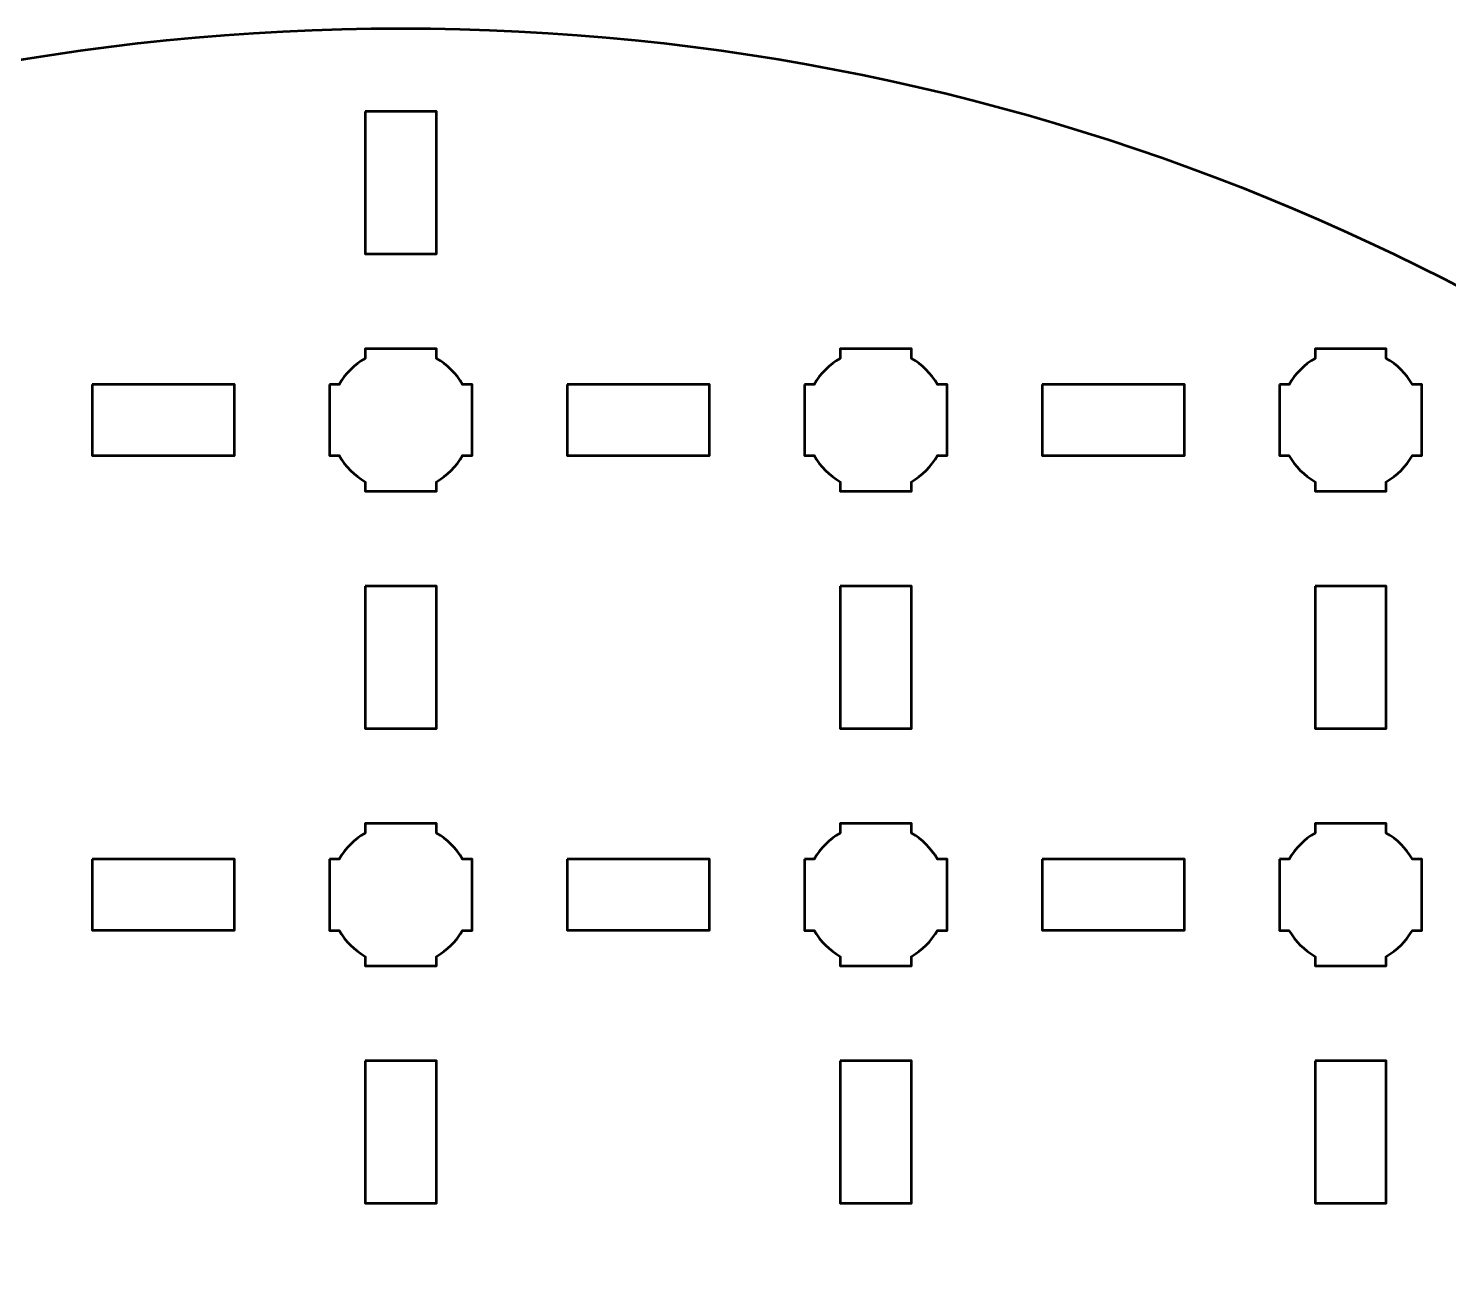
# Model space of a CAD drawing. Header units: centimetres. Extents: x -20.1 to -0.8, y -24.5 to -5.2.
# Drawn here: x -12.07 to -6.09, y -10.44 to -5.2 of the extents above; entities that cross this region are included whole.
import ezdxf

# ---------------------------------------------------------------- set-up
doc = ezdxf.new("R2010")
doc.units = ezdxf.units.CM
doc.header["$MEASUREMENT"] = 0
doc.layers.add('Layer 1', color=7, linetype='Continuous')

msp = doc.modelspace()

# ---------------------------------------------------------------- linework, layer by layer
at = {"layer": 'Layer 1', "lineweight": 53}
msp.add_ellipse((-10.49999, -14.84999), major_axis=(0, 9.65), ratio=1, dxfattribs=at)
for points, knots in [([(-10.64994, -5.54991), (-10.64994, -5.54991), (-10.34993, -5.54991), (-10.34993, -5.54991), (-10.34993, -5.54991), (-10.34993, -5.54991), (-10.34993, -6.14992), (-10.34993, -6.14992), (-10.34993, -6.14992), (-10.34993, -6.14992), (-10.64994, -6.14992), (-10.64994, -6.14992), (-10.64994, -6.14992), (-10.64994, -6.14992), (-10.64994, -5.54991), (-10.64994, -5.54991)], [0, 0, 0, 0, 0.25, 0.25, 0.25, 0.25, 0.5, 0.5, 0.5, 0.5, 0.75, 0.75, 0.75, 0.75, 1, 1, 1, 1]), ([(-10.8, -6.69994), (-10.8, -6.69994), (-10.7598, -6.69994), (-10.7598, -6.69994), (-10.7598, -6.69994), (-10.73347, -6.65442), (-10.69551, -6.61649), (-10.65, -6.59016), (-10.65, -6.59016), (-10.65, -6.59016), (-10.65, -6.54994), (-10.65, -6.54994), (-10.65, -6.54994), (-10.65, -6.54994), (-10.35, -6.54994), (-10.35, -6.54994), (-10.35, -6.54994), (-10.35, -6.54994), (-10.35, -6.59013), (-10.35, -6.59013), (-10.35, -6.59013), (-10.30447, -6.61646), (-10.26648, -6.65441), (-10.24012, -6.69994), (-10.24012, -6.69994), (-10.24012, -6.69994), (-10.2, -6.69994), (-10.2, -6.69994), (-10.2, -6.69994), (-10.2, -6.69994), (-10.2, -6.84536), (-10.2, -6.84536), (-10.2, -6.84536), (-10.2, -6.84536), (-10.19994, -6.85001), (-10.19994, -6.85001), (-10.19994, -6.85001), (-10.19994, -6.85001), (-10.2, -6.85465), (-10.2, -6.85465), (-10.2, -6.85465), (-10.2, -6.85465), (-10.2, -6.99994), (-10.2, -6.99994), (-10.2, -6.99994), (-10.2, -6.99994), (-10.24007, -6.99994), (-10.24007, -6.99994), (-10.24007, -6.99994), (-10.26642, -7.04551), (-10.30442, -7.08352), (-10.35, -7.10988), (-10.35, -7.10988), (-10.35, -7.10988), (-10.35, -7.14994), (-10.35, -7.14994), (-10.35, -7.14994), (-10.35, -7.14994), (-10.49328, -7.14994), (-10.49328, -7.14994), (-10.49328, -7.14994), (-10.49328, -7.14994), (-10.49995, -7.15002), (-10.49995, -7.15002), (-10.49995, -7.15002), (-10.49995, -7.15002), (-10.50663, -7.14994), (-10.50663, -7.14994), (-10.50663, -7.14994), (-10.50663, -7.14994), (-10.65, -7.14994), (-10.65, -7.14994), (-10.65, -7.14994), (-10.65, -7.14994), (-10.65, -7.10984), (-10.65, -7.10984), (-10.65, -7.10984), (-10.69554, -7.08348), (-10.73352, -7.04549), (-10.75985, -6.99994), (-10.75985, -6.99994), (-10.75985, -6.99994), (-10.8, -6.99994), (-10.8, -6.99994), (-10.8, -6.99994), (-10.8, -6.99994), (-10.8, -6.69994), (-10.8, -6.69994)], [0, 0, 0, 0, 0.0454545, 0.0454545, 0.0454545, 0.0454545, 0.0909091, 0.0909091, 0.0909091, 0.0909091, 0.1363636, 0.1363636, 0.1363636, 0.1363636, 0.1818182, 0.1818182, 0.1818182, 0.1818182, 0.2272727, 0.2272727, 0.2272727, 0.2272727, 0.2727273, 0.2727273, 0.2727273, 0.2727273, 0.3181818, 0.3181818, 0.3181818, 0.3181818, 0.3636364, 0.3636364, 0.3636364, 0.3636364, 0.4090909, 0.4090909, 0.4090909, 0.4090909, 0.4545455, 0.4545455, 0.4545455, 0.4545455, 0.5, 0.5, 0.5, 0.5, 0.5454545, 0.5454545, 0.5454545, 0.5454545, 0.5909091, 0.5909091, 0.5909091, 0.5909091, 0.6363636, 0.6363636, 0.6363636, 0.6363636, 0.6818182, 0.6818182, 0.6818182, 0.6818182, 0.7272727, 0.7272727, 0.7272727, 0.7272727, 0.7727273, 0.7727273, 0.7727273, 0.7727273, 0.8181818, 0.8181818, 0.8181818, 0.8181818, 0.8636364, 0.8636364, 0.8636364, 0.8636364, 0.9090909, 0.9090909, 0.9090909, 0.9090909, 0.9545455, 0.9545455, 0.9545455, 0.9545455, 1, 1, 1, 1]), ([(-8.8, -6.69994), (-8.8, -6.69994), (-8.7598, -6.69994), (-8.7598, -6.69994), (-8.7598, -6.69994), (-8.73347, -6.65442), (-8.69551, -6.61649), (-8.65, -6.59016), (-8.65, -6.59016), (-8.65, -6.59016), (-8.65, -6.54994), (-8.65, -6.54994), (-8.65, -6.54994), (-8.65, -6.54994), (-8.35, -6.54994), (-8.35, -6.54994), (-8.35, -6.54994), (-8.35, -6.54994), (-8.35, -6.59013), (-8.35, -6.59013), (-8.35, -6.59013), (-8.30447, -6.61646), (-8.26648, -6.65441), (-8.24012, -6.69994), (-8.24012, -6.69994), (-8.24012, -6.69994), (-8.2, -6.69994), (-8.2, -6.69994), (-8.2, -6.69994), (-8.2, -6.69994), (-8.2, -6.84536), (-8.2, -6.84536), (-8.2, -6.84536), (-8.2, -6.84536), (-8.19994, -6.85001), (-8.19994, -6.85001), (-8.19994, -6.85001), (-8.19994, -6.85001), (-8.2, -6.85465), (-8.2, -6.85465), (-8.2, -6.85465), (-8.2, -6.85465), (-8.2, -6.99994), (-8.2, -6.99994), (-8.2, -6.99994), (-8.2, -6.99994), (-8.24007, -6.99994), (-8.24007, -6.99994), (-8.24007, -6.99994), (-8.26642, -7.04551), (-8.30442, -7.08352), (-8.35, -7.10988), (-8.35, -7.10988), (-8.35, -7.10988), (-8.35, -7.14994), (-8.35, -7.14994), (-8.35, -7.14994), (-8.35, -7.14994), (-8.49328, -7.14994), (-8.49328, -7.14994), (-8.49328, -7.14994), (-8.49328, -7.14994), (-8.49995, -7.15002), (-8.49995, -7.15002), (-8.49995, -7.15002), (-8.49995, -7.15002), (-8.50663, -7.14994), (-8.50663, -7.14994), (-8.50663, -7.14994), (-8.50663, -7.14994), (-8.65, -7.14994), (-8.65, -7.14994), (-8.65, -7.14994), (-8.65, -7.14994), (-8.65, -7.10984), (-8.65, -7.10984), (-8.65, -7.10984), (-8.69554, -7.08348), (-8.73352, -7.04549), (-8.75985, -6.99994), (-8.75985, -6.99994), (-8.75985, -6.99994), (-8.8, -6.99994), (-8.8, -6.99994), (-8.8, -6.99994), (-8.8, -6.99994), (-8.8, -6.69994), (-8.8, -6.69994)], [0, 0, 0, 0, 0.0454545, 0.0454545, 0.0454545, 0.0454545, 0.0909091, 0.0909091, 0.0909091, 0.0909091, 0.1363636, 0.1363636, 0.1363636, 0.1363636, 0.1818182, 0.1818182, 0.1818182, 0.1818182, 0.2272727, 0.2272727, 0.2272727, 0.2272727, 0.2727273, 0.2727273, 0.2727273, 0.2727273, 0.3181818, 0.3181818, 0.3181818, 0.3181818, 0.3636364, 0.3636364, 0.3636364, 0.3636364, 0.4090909, 0.4090909, 0.4090909, 0.4090909, 0.4545455, 0.4545455, 0.4545455, 0.4545455, 0.5, 0.5, 0.5, 0.5, 0.5454545, 0.5454545, 0.5454545, 0.5454545, 0.5909091, 0.5909091, 0.5909091, 0.5909091, 0.6363636, 0.6363636, 0.6363636, 0.6363636, 0.6818182, 0.6818182, 0.6818182, 0.6818182, 0.7272727, 0.7272727, 0.7272727, 0.7272727, 0.7727273, 0.7727273, 0.7727273, 0.7727273, 0.8181818, 0.8181818, 0.8181818, 0.8181818, 0.8636364, 0.8636364, 0.8636364, 0.8636364, 0.9090909, 0.9090909, 0.9090909, 0.9090909, 0.9545455, 0.9545455, 0.9545455, 0.9545455, 1, 1, 1, 1]), ([(-6.8, -6.69994), (-6.8, -6.69994), (-6.7598, -6.69994), (-6.7598, -6.69994), (-6.7598, -6.69994), (-6.73347, -6.65442), (-6.69551, -6.61649), (-6.65, -6.59016), (-6.65, -6.59016), (-6.65, -6.59016), (-6.65, -6.54994), (-6.65, -6.54994), (-6.65, -6.54994), (-6.65, -6.54994), (-6.35, -6.54994), (-6.35, -6.54994), (-6.35, -6.54994), (-6.35, -6.54994), (-6.35, -6.59013), (-6.35, -6.59013), (-6.35, -6.59013), (-6.30447, -6.61646), (-6.26648, -6.65441), (-6.24012, -6.69994), (-6.24012, -6.69994), (-6.24012, -6.69994), (-6.2, -6.69994), (-6.2, -6.69994), (-6.2, -6.69994), (-6.2, -6.69994), (-6.2, -6.84536), (-6.2, -6.84536), (-6.2, -6.84536), (-6.2, -6.84536), (-6.19994, -6.85001), (-6.19994, -6.85001), (-6.19994, -6.85001), (-6.19994, -6.85001), (-6.2, -6.85465), (-6.2, -6.85465), (-6.2, -6.85465), (-6.2, -6.85465), (-6.2, -6.99994), (-6.2, -6.99994), (-6.2, -6.99994), (-6.2, -6.99994), (-6.24007, -6.99994), (-6.24007, -6.99994), (-6.24007, -6.99994), (-6.26642, -7.04551), (-6.30442, -7.08352), (-6.35, -7.10988), (-6.35, -7.10988), (-6.35, -7.10988), (-6.35, -7.14994), (-6.35, -7.14994), (-6.35, -7.14994), (-6.35, -7.14994), (-6.49328, -7.14994), (-6.49328, -7.14994), (-6.49328, -7.14994), (-6.49328, -7.14994), (-6.49995, -7.15002), (-6.49995, -7.15002), (-6.49995, -7.15002), (-6.49995, -7.15002), (-6.50663, -7.14994), (-6.50663, -7.14994), (-6.50663, -7.14994), (-6.50663, -7.14994), (-6.65, -7.14994), (-6.65, -7.14994), (-6.65, -7.14994), (-6.65, -7.14994), (-6.65, -7.10984), (-6.65, -7.10984), (-6.65, -7.10984), (-6.69554, -7.08348), (-6.73352, -7.04549), (-6.75985, -6.99994), (-6.75985, -6.99994), (-6.75985, -6.99994), (-6.8, -6.99994), (-6.8, -6.99994), (-6.8, -6.99994), (-6.8, -6.99994), (-6.8, -6.69994), (-6.8, -6.69994)], [0, 0, 0, 0, 0.0454545, 0.0454545, 0.0454545, 0.0454545, 0.0909091, 0.0909091, 0.0909091, 0.0909091, 0.1363636, 0.1363636, 0.1363636, 0.1363636, 0.1818182, 0.1818182, 0.1818182, 0.1818182, 0.2272727, 0.2272727, 0.2272727, 0.2272727, 0.2727273, 0.2727273, 0.2727273, 0.2727273, 0.3181818, 0.3181818, 0.3181818, 0.3181818, 0.3636364, 0.3636364, 0.3636364, 0.3636364, 0.4090909, 0.4090909, 0.4090909, 0.4090909, 0.4545455, 0.4545455, 0.4545455, 0.4545455, 0.5, 0.5, 0.5, 0.5, 0.5454545, 0.5454545, 0.5454545, 0.5454545, 0.5909091, 0.5909091, 0.5909091, 0.5909091, 0.6363636, 0.6363636, 0.6363636, 0.6363636, 0.6818182, 0.6818182, 0.6818182, 0.6818182, 0.7272727, 0.7272727, 0.7272727, 0.7272727, 0.7727273, 0.7727273, 0.7727273, 0.7727273, 0.8181818, 0.8181818, 0.8181818, 0.8181818, 0.8636364, 0.8636364, 0.8636364, 0.8636364, 0.9090909, 0.9090909, 0.9090909, 0.9090909, 0.9545455, 0.9545455, 0.9545455, 0.9545455, 1, 1, 1, 1]), ([(-11.79992, -6.69986), (-11.79992, -6.69986), (-11.19992, -6.69986), (-11.19992, -6.69986), (-11.19992, -6.69986), (-11.19992, -6.69986), (-11.19992, -6.99986), (-11.19992, -6.99986), (-11.19992, -6.99986), (-11.19992, -6.99986), (-11.79992, -6.99986), (-11.79992, -6.99986), (-11.79992, -6.99986), (-11.79992, -6.99986), (-11.79992, -6.69986), (-11.79992, -6.69986)], [0, 0, 0, 0, 0.25, 0.25, 0.25, 0.25, 0.5, 0.5, 0.5, 0.5, 0.75, 0.75, 0.75, 0.75, 1, 1, 1, 1]), ([(-9.79992, -6.69993), (-9.79992, -6.69993), (-9.19992, -6.69993), (-9.19992, -6.69993), (-9.19992, -6.69993), (-9.19992, -6.69993), (-9.19992, -6.99993), (-9.19992, -6.99993), (-9.19992, -6.99993), (-9.19992, -6.99993), (-9.79992, -6.99993), (-9.79992, -6.99993), (-9.79992, -6.99993), (-9.79992, -6.99993), (-9.79992, -6.69993), (-9.79992, -6.69993)], [0, 0, 0, 0, 0.25, 0.25, 0.25, 0.25, 0.5, 0.5, 0.5, 0.5, 0.75, 0.75, 0.75, 0.75, 1, 1, 1, 1]), ([(-7.79995, -6.69986), (-7.79995, -6.69986), (-7.19995, -6.69986), (-7.19995, -6.69986), (-7.19995, -6.69986), (-7.19995, -6.69986), (-7.19995, -6.99986), (-7.19995, -6.99986), (-7.19995, -6.99986), (-7.19995, -6.99986), (-7.79995, -6.99986), (-7.79995, -6.99986), (-7.79995, -6.99986), (-7.79995, -6.99986), (-7.79995, -6.69986), (-7.79995, -6.69986)], [0, 0, 0, 0, 0.25, 0.25, 0.25, 0.25, 0.5, 0.5, 0.5, 0.5, 0.75, 0.75, 0.75, 0.75, 1, 1, 1, 1]), ([(-10.64994, -7.54998), (-10.64994, -7.54998), (-10.34993, -7.54998), (-10.34993, -7.54998), (-10.34993, -7.54998), (-10.34993, -7.54998), (-10.34993, -8.14998), (-10.34993, -8.14998), (-10.34993, -8.14998), (-10.34993, -8.14998), (-10.64994, -8.14998), (-10.64994, -8.14998), (-10.64994, -8.14998), (-10.64994, -8.14998), (-10.64994, -7.54998), (-10.64994, -7.54998)], [0, 0, 0, 0, 0.25, 0.25, 0.25, 0.25, 0.5, 0.5, 0.5, 0.5, 0.75, 0.75, 0.75, 0.75, 1, 1, 1, 1]), ([(-8.64994, -7.54998), (-8.64994, -7.54998), (-8.34993, -7.54998), (-8.34993, -7.54998), (-8.34993, -7.54998), (-8.34993, -7.54998), (-8.34993, -8.14998), (-8.34993, -8.14998), (-8.34993, -8.14998), (-8.34993, -8.14998), (-8.64994, -8.14998), (-8.64994, -8.14998), (-8.64994, -8.14998), (-8.64994, -8.14998), (-8.64994, -7.54998), (-8.64994, -7.54998)], [0, 0, 0, 0, 0.25, 0.25, 0.25, 0.25, 0.5, 0.5, 0.5, 0.5, 0.75, 0.75, 0.75, 0.75, 1, 1, 1, 1]), ([(-6.64997, -7.54998), (-6.64997, -7.54998), (-6.34997, -7.54998), (-6.34997, -7.54998), (-6.34997, -7.54998), (-6.34997, -7.54998), (-6.34997, -8.14998), (-6.34997, -8.14998), (-6.34997, -8.14998), (-6.34997, -8.14998), (-6.64997, -8.14998), (-6.64997, -8.14998), (-6.64997, -8.14998), (-6.64997, -8.14998), (-6.64997, -7.54998), (-6.64997, -7.54998)], [0, 0, 0, 0, 0.25, 0.25, 0.25, 0.25, 0.5, 0.5, 0.5, 0.5, 0.75, 0.75, 0.75, 0.75, 1, 1, 1, 1]), ([(-10.8, -8.69994), (-10.8, -8.69994), (-10.7598, -8.69994), (-10.7598, -8.69994), (-10.7598, -8.69994), (-10.73347, -8.65442), (-10.69551, -8.61649), (-10.65, -8.59016), (-10.65, -8.59016), (-10.65, -8.59016), (-10.65, -8.54994), (-10.65, -8.54994), (-10.65, -8.54994), (-10.65, -8.54994), (-10.35, -8.54994), (-10.35, -8.54994), (-10.35, -8.54994), (-10.35, -8.54994), (-10.35, -8.59013), (-10.35, -8.59013), (-10.35, -8.59013), (-10.30447, -8.61646), (-10.26648, -8.65441), (-10.24012, -8.69994), (-10.24012, -8.69994), (-10.24012, -8.69994), (-10.2, -8.69994), (-10.2, -8.69994), (-10.2, -8.69994), (-10.2, -8.69994), (-10.2, -8.84536), (-10.2, -8.84536), (-10.2, -8.84536), (-10.2, -8.84536), (-10.19994, -8.85001), (-10.19994, -8.85001), (-10.19994, -8.85001), (-10.19994, -8.85001), (-10.2, -8.85465), (-10.2, -8.85465), (-10.2, -8.85465), (-10.2, -8.85465), (-10.2, -8.99994), (-10.2, -8.99994), (-10.2, -8.99994), (-10.2, -8.99994), (-10.24007, -8.99994), (-10.24007, -8.99994), (-10.24007, -8.99994), (-10.26642, -9.04551), (-10.30442, -9.08352), (-10.35, -9.10988), (-10.35, -9.10988), (-10.35, -9.10988), (-10.35, -9.14994), (-10.35, -9.14994), (-10.35, -9.14994), (-10.35, -9.14994), (-10.49328, -9.14994), (-10.49328, -9.14994), (-10.49328, -9.14994), (-10.49328, -9.14994), (-10.49995, -9.15002), (-10.49995, -9.15002), (-10.49995, -9.15002), (-10.49995, -9.15002), (-10.50663, -9.14994), (-10.50663, -9.14994), (-10.50663, -9.14994), (-10.50663, -9.14994), (-10.65, -9.14994), (-10.65, -9.14994), (-10.65, -9.14994), (-10.65, -9.14994), (-10.65, -9.10984), (-10.65, -9.10984), (-10.65, -9.10984), (-10.69554, -9.08348), (-10.73352, -9.04549), (-10.75985, -8.99994), (-10.75985, -8.99994), (-10.75985, -8.99994), (-10.8, -8.99994), (-10.8, -8.99994), (-10.8, -8.99994), (-10.8, -8.99994), (-10.8, -8.69994), (-10.8, -8.69994)], [0, 0, 0, 0, 0.0454545, 0.0454545, 0.0454545, 0.0454545, 0.0909091, 0.0909091, 0.0909091, 0.0909091, 0.1363636, 0.1363636, 0.1363636, 0.1363636, 0.1818182, 0.1818182, 0.1818182, 0.1818182, 0.2272727, 0.2272727, 0.2272727, 0.2272727, 0.2727273, 0.2727273, 0.2727273, 0.2727273, 0.3181818, 0.3181818, 0.3181818, 0.3181818, 0.3636364, 0.3636364, 0.3636364, 0.3636364, 0.4090909, 0.4090909, 0.4090909, 0.4090909, 0.4545455, 0.4545455, 0.4545455, 0.4545455, 0.5, 0.5, 0.5, 0.5, 0.5454545, 0.5454545, 0.5454545, 0.5454545, 0.5909091, 0.5909091, 0.5909091, 0.5909091, 0.6363636, 0.6363636, 0.6363636, 0.6363636, 0.6818182, 0.6818182, 0.6818182, 0.6818182, 0.7272727, 0.7272727, 0.7272727, 0.7272727, 0.7727273, 0.7727273, 0.7727273, 0.7727273, 0.8181818, 0.8181818, 0.8181818, 0.8181818, 0.8636364, 0.8636364, 0.8636364, 0.8636364, 0.9090909, 0.9090909, 0.9090909, 0.9090909, 0.9545455, 0.9545455, 0.9545455, 0.9545455, 1, 1, 1, 1]), ([(-8.8, -8.69994), (-8.8, -8.69994), (-8.7598, -8.69994), (-8.7598, -8.69994), (-8.7598, -8.69994), (-8.73347, -8.65442), (-8.69551, -8.61649), (-8.65, -8.59016), (-8.65, -8.59016), (-8.65, -8.59016), (-8.65, -8.54994), (-8.65, -8.54994), (-8.65, -8.54994), (-8.65, -8.54994), (-8.35, -8.54994), (-8.35, -8.54994), (-8.35, -8.54994), (-8.35, -8.54994), (-8.35, -8.59013), (-8.35, -8.59013), (-8.35, -8.59013), (-8.30447, -8.61646), (-8.26648, -8.65441), (-8.24012, -8.69994), (-8.24012, -8.69994), (-8.24012, -8.69994), (-8.2, -8.69994), (-8.2, -8.69994), (-8.2, -8.69994), (-8.2, -8.69994), (-8.2, -8.84536), (-8.2, -8.84536), (-8.2, -8.84536), (-8.2, -8.84536), (-8.19994, -8.85001), (-8.19994, -8.85001), (-8.19994, -8.85001), (-8.19994, -8.85001), (-8.2, -8.85465), (-8.2, -8.85465), (-8.2, -8.85465), (-8.2, -8.85465), (-8.2, -8.99994), (-8.2, -8.99994), (-8.2, -8.99994), (-8.2, -8.99994), (-8.24007, -8.99994), (-8.24007, -8.99994), (-8.24007, -8.99994), (-8.26642, -9.04551), (-8.30442, -9.08352), (-8.35, -9.10988), (-8.35, -9.10988), (-8.35, -9.10988), (-8.35, -9.14994), (-8.35, -9.14994), (-8.35, -9.14994), (-8.35, -9.14994), (-8.49328, -9.14994), (-8.49328, -9.14994), (-8.49328, -9.14994), (-8.49328, -9.14994), (-8.49995, -9.15002), (-8.49995, -9.15002), (-8.49995, -9.15002), (-8.49995, -9.15002), (-8.50663, -9.14994), (-8.50663, -9.14994), (-8.50663, -9.14994), (-8.50663, -9.14994), (-8.65, -9.14994), (-8.65, -9.14994), (-8.65, -9.14994), (-8.65, -9.14994), (-8.65, -9.10984), (-8.65, -9.10984), (-8.65, -9.10984), (-8.69554, -9.08348), (-8.73352, -9.04549), (-8.75985, -8.99994), (-8.75985, -8.99994), (-8.75985, -8.99994), (-8.8, -8.99994), (-8.8, -8.99994), (-8.8, -8.99994), (-8.8, -8.99994), (-8.8, -8.69994), (-8.8, -8.69994)], [0, 0, 0, 0, 0.0454545, 0.0454545, 0.0454545, 0.0454545, 0.0909091, 0.0909091, 0.0909091, 0.0909091, 0.1363636, 0.1363636, 0.1363636, 0.1363636, 0.1818182, 0.1818182, 0.1818182, 0.1818182, 0.2272727, 0.2272727, 0.2272727, 0.2272727, 0.2727273, 0.2727273, 0.2727273, 0.2727273, 0.3181818, 0.3181818, 0.3181818, 0.3181818, 0.3636364, 0.3636364, 0.3636364, 0.3636364, 0.4090909, 0.4090909, 0.4090909, 0.4090909, 0.4545455, 0.4545455, 0.4545455, 0.4545455, 0.5, 0.5, 0.5, 0.5, 0.5454545, 0.5454545, 0.5454545, 0.5454545, 0.5909091, 0.5909091, 0.5909091, 0.5909091, 0.6363636, 0.6363636, 0.6363636, 0.6363636, 0.6818182, 0.6818182, 0.6818182, 0.6818182, 0.7272727, 0.7272727, 0.7272727, 0.7272727, 0.7727273, 0.7727273, 0.7727273, 0.7727273, 0.8181818, 0.8181818, 0.8181818, 0.8181818, 0.8636364, 0.8636364, 0.8636364, 0.8636364, 0.9090909, 0.9090909, 0.9090909, 0.9090909, 0.9545455, 0.9545455, 0.9545455, 0.9545455, 1, 1, 1, 1]), ([(-6.8, -8.69994), (-6.8, -8.69994), (-6.7598, -8.69994), (-6.7598, -8.69994), (-6.7598, -8.69994), (-6.73347, -8.65442), (-6.69551, -8.61649), (-6.65, -8.59016), (-6.65, -8.59016), (-6.65, -8.59016), (-6.65, -8.54994), (-6.65, -8.54994), (-6.65, -8.54994), (-6.65, -8.54994), (-6.35, -8.54994), (-6.35, -8.54994), (-6.35, -8.54994), (-6.35, -8.54994), (-6.35, -8.59013), (-6.35, -8.59013), (-6.35, -8.59013), (-6.30447, -8.61646), (-6.26648, -8.65441), (-6.24012, -8.69994), (-6.24012, -8.69994), (-6.24012, -8.69994), (-6.2, -8.69994), (-6.2, -8.69994), (-6.2, -8.69994), (-6.2, -8.69994), (-6.2, -8.84536), (-6.2, -8.84536), (-6.2, -8.84536), (-6.2, -8.84536), (-6.19994, -8.85001), (-6.19994, -8.85001), (-6.19994, -8.85001), (-6.19994, -8.85001), (-6.2, -8.85465), (-6.2, -8.85465), (-6.2, -8.85465), (-6.2, -8.85465), (-6.2, -8.99994), (-6.2, -8.99994), (-6.2, -8.99994), (-6.2, -8.99994), (-6.24007, -8.99994), (-6.24007, -8.99994), (-6.24007, -8.99994), (-6.26642, -9.04551), (-6.30442, -9.08352), (-6.35, -9.10988), (-6.35, -9.10988), (-6.35, -9.10988), (-6.35, -9.14994), (-6.35, -9.14994), (-6.35, -9.14994), (-6.35, -9.14994), (-6.49328, -9.14994), (-6.49328, -9.14994), (-6.49328, -9.14994), (-6.49328, -9.14994), (-6.49995, -9.15002), (-6.49995, -9.15002), (-6.49995, -9.15002), (-6.49995, -9.15002), (-6.50663, -9.14994), (-6.50663, -9.14994), (-6.50663, -9.14994), (-6.50663, -9.14994), (-6.65, -9.14994), (-6.65, -9.14994), (-6.65, -9.14994), (-6.65, -9.14994), (-6.65, -9.10984), (-6.65, -9.10984), (-6.65, -9.10984), (-6.69554, -9.08348), (-6.73352, -9.04549), (-6.75985, -8.99994), (-6.75985, -8.99994), (-6.75985, -8.99994), (-6.8, -8.99994), (-6.8, -8.99994), (-6.8, -8.99994), (-6.8, -8.99994), (-6.8, -8.69994), (-6.8, -8.69994)], [0, 0, 0, 0, 0.0454545, 0.0454545, 0.0454545, 0.0454545, 0.0909091, 0.0909091, 0.0909091, 0.0909091, 0.1363636, 0.1363636, 0.1363636, 0.1363636, 0.1818182, 0.1818182, 0.1818182, 0.1818182, 0.2272727, 0.2272727, 0.2272727, 0.2272727, 0.2727273, 0.2727273, 0.2727273, 0.2727273, 0.3181818, 0.3181818, 0.3181818, 0.3181818, 0.3636364, 0.3636364, 0.3636364, 0.3636364, 0.4090909, 0.4090909, 0.4090909, 0.4090909, 0.4545455, 0.4545455, 0.4545455, 0.4545455, 0.5, 0.5, 0.5, 0.5, 0.5454545, 0.5454545, 0.5454545, 0.5454545, 0.5909091, 0.5909091, 0.5909091, 0.5909091, 0.6363636, 0.6363636, 0.6363636, 0.6363636, 0.6818182, 0.6818182, 0.6818182, 0.6818182, 0.7272727, 0.7272727, 0.7272727, 0.7272727, 0.7727273, 0.7727273, 0.7727273, 0.7727273, 0.8181818, 0.8181818, 0.8181818, 0.8181818, 0.8636364, 0.8636364, 0.8636364, 0.8636364, 0.9090909, 0.9090909, 0.9090909, 0.9090909, 0.9545455, 0.9545455, 0.9545455, 0.9545455, 1, 1, 1, 1]), ([(-11.79992, -8.69993), (-11.79992, -8.69993), (-11.19992, -8.69993), (-11.19992, -8.69993), (-11.19992, -8.69993), (-11.19992, -8.69993), (-11.19992, -8.99993), (-11.19992, -8.99993), (-11.19992, -8.99993), (-11.19992, -8.99993), (-11.79992, -8.99993), (-11.79992, -8.99993), (-11.79992, -8.99993), (-11.79992, -8.99993), (-11.79992, -8.69993), (-11.79992, -8.69993)], [0, 0, 0, 0, 0.25, 0.25, 0.25, 0.25, 0.5, 0.5, 0.5, 0.5, 0.75, 0.75, 0.75, 0.75, 1, 1, 1, 1]), ([(-9.79992, -8.69993), (-9.79992, -8.69993), (-9.19992, -8.69993), (-9.19992, -8.69993), (-9.19992, -8.69993), (-9.19992, -8.69993), (-9.19992, -8.99993), (-9.19992, -8.99993), (-9.19992, -8.99993), (-9.19992, -8.99993), (-9.79992, -8.99993), (-9.79992, -8.99993), (-9.79992, -8.99993), (-9.79992, -8.99993), (-9.79992, -8.69993), (-9.79992, -8.69993)], [0, 0, 0, 0, 0.25, 0.25, 0.25, 0.25, 0.5, 0.5, 0.5, 0.5, 0.75, 0.75, 0.75, 0.75, 1, 1, 1, 1]), ([(-7.79992, -8.69993), (-7.79992, -8.69993), (-7.19992, -8.69993), (-7.19992, -8.69993), (-7.19992, -8.69993), (-7.19992, -8.69993), (-7.19992, -8.99993), (-7.19992, -8.99993), (-7.19992, -8.99993), (-7.19992, -8.99993), (-7.79992, -8.99993), (-7.79992, -8.99993), (-7.79992, -8.99993), (-7.79992, -8.99993), (-7.79992, -8.69993), (-7.79992, -8.69993)], [0, 0, 0, 0, 0.25, 0.25, 0.25, 0.25, 0.5, 0.5, 0.5, 0.5, 0.75, 0.75, 0.75, 0.75, 1, 1, 1, 1]), ([(-10.64994, -9.54991), (-10.64994, -9.54991), (-10.34993, -9.54991), (-10.34993, -9.54991), (-10.34993, -9.54991), (-10.34993, -9.54991), (-10.34993, -10.14992), (-10.34993, -10.14992), (-10.34993, -10.14992), (-10.34993, -10.14992), (-10.64994, -10.14992), (-10.64994, -10.14992), (-10.64994, -10.14992), (-10.64994, -10.14992), (-10.64994, -9.54991), (-10.64994, -9.54991)], [0, 0, 0, 0, 0.25, 0.25, 0.25, 0.25, 0.5, 0.5, 0.5, 0.5, 0.75, 0.75, 0.75, 0.75, 1, 1, 1, 1]), ([(-8.64994, -9.54991), (-8.64994, -9.54991), (-8.34993, -9.54991), (-8.34993, -9.54991), (-8.34993, -9.54991), (-8.34993, -9.54991), (-8.34993, -10.14992), (-8.34993, -10.14992), (-8.34993, -10.14992), (-8.34993, -10.14992), (-8.64994, -10.14992), (-8.64994, -10.14992), (-8.64994, -10.14992), (-8.64994, -10.14992), (-8.64994, -9.54991), (-8.64994, -9.54991)], [0, 0, 0, 0, 0.25, 0.25, 0.25, 0.25, 0.5, 0.5, 0.5, 0.5, 0.75, 0.75, 0.75, 0.75, 1, 1, 1, 1]), ([(-6.64997, -9.54991), (-6.64997, -9.54991), (-6.34997, -9.54991), (-6.34997, -9.54991), (-6.34997, -9.54991), (-6.34997, -9.54991), (-6.34997, -10.14992), (-6.34997, -10.14992), (-6.34997, -10.14992), (-6.34997, -10.14992), (-6.64997, -10.14992), (-6.64997, -10.14992), (-6.64997, -10.14992), (-6.64997, -10.14992), (-6.64997, -9.54991), (-6.64997, -9.54991)], [0, 0, 0, 0, 0.25, 0.25, 0.25, 0.25, 0.5, 0.5, 0.5, 0.5, 0.75, 0.75, 0.75, 0.75, 1, 1, 1, 1])]:
    msp.add_open_spline(points, degree=3, knots=knots, dxfattribs=at)

doc.saveas('drawing.dxf')
